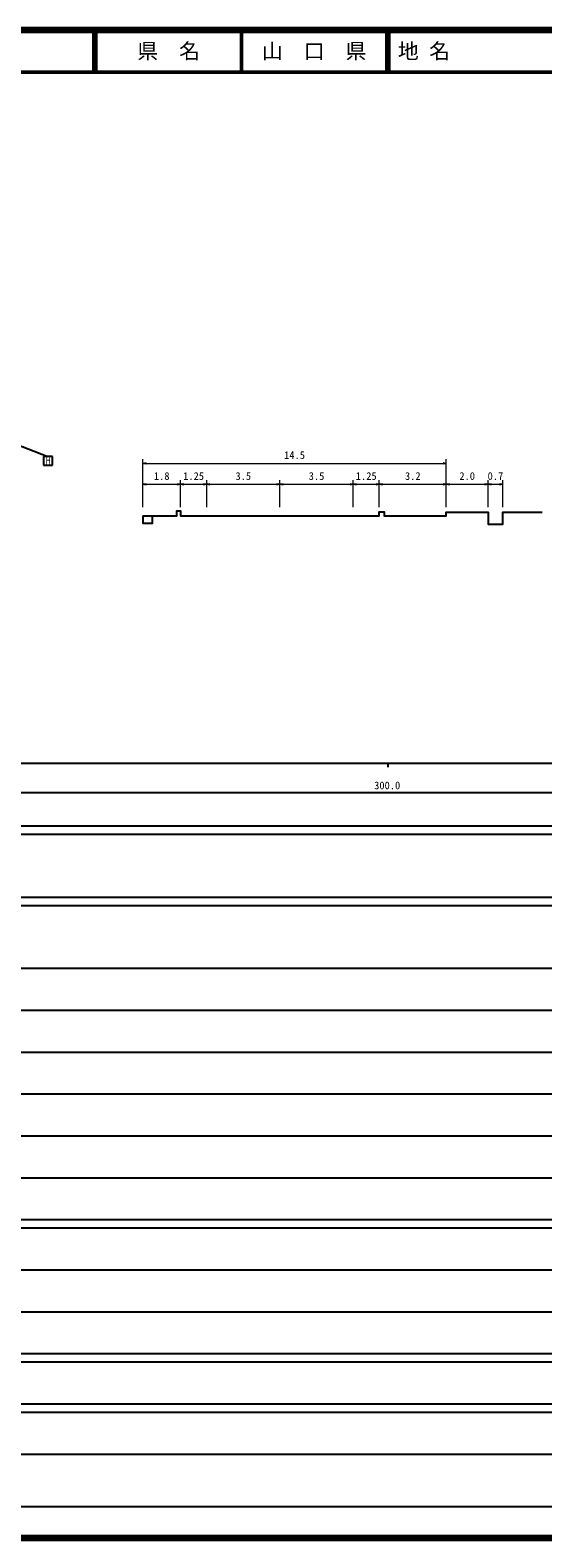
# Model space of a CAD drawing. Units: millimetres at full size, sheet at 1:1000, with parts at other scales. Extents: x 40000 to 680000, y 20000 to 380000.
# Drawn here: x 282520 to 405047, y 20000 to 380000 of the extents above; entities that cross this region are included whole.
import ezdxf
from ezdxf.enums import TextEntityAlignment as Align

# ---------------------------------------------------------------- set-up
doc = ezdxf.new("R2010")
doc.units = ezdxf.units.MM
doc.header["$LTSCALE"] = 1000
for name, color, linetype, lineweight in [('M-BGD', 7, 'Continuous', 25), ('M-BGD-EXST', 7, 'Continuous', 25), ('M-STR-HTXT', 7, 'Continuous', 13), ('M-TTL', 2, 'Continuous', 140), ('M-TTL-BAND', 7, 'Continuous', 25), ('M-TTL-LINE', 7, 'Continuous', 50)]:
    doc.layers.add(name, color=color, linetype=linetype, lineweight=lineweight)
doc.layers.add('M-TTL-TXT', color=7, linetype='Continuous')
doc.styles.add('ＭＳ ゴシック', font='')
doc.styles.get('ＭＳ ゴシック').set_extended_font_data('MS Gothic')

# ---------------------------------------------------------------- blocks, each defined once
blk = doc.blocks.new('open_arrow')
at = {"color": 0, "linetype": 'Continuous', "lineweight": -2}
blk.add_lwpolyline([(7.5, 1.25), (0, 0), (7.5, -1.25)], dxfattribs=at)

msp = doc.modelspace()

# ---------------------------------------------------------------- linework, layer by layer
at = {"layer": 'M-BGD'}
for points in [[(309464, 264065), (317576, 264065), (317576, 265261), (318464, 265261), (318464, 264065), (365964, 264065), (365964, 265022), (367085, 265022), (367085, 264065), (381964, 264065), (381964, 264890), (391964, 264890), (391964, 262054), (395464, 262054), (395464, 264065), (395464, 264905), (404905, 264905)], [(309464, 264065), (309464, 262296), (311749, 262296), (311749, 264065)]]:
    msp.add_lwpolyline(points, dxfattribs=at)
at = {"layer": 'M-BGD-EXST'}
for p, q in [((275903, 282412), (286743, 278209)), ((287855, 278209), (285755, 278209)), ((285755, 278209), (285755, 276109)), ((287855, 276109), (287855, 278209)), ((285755, 276109), (287855, 276109))]:
    msp.add_line(p, q, dxfattribs=at)
at = {"layer": 'M-STR-HTXT'}
for p, q in [((309464, 266065), (309464, 277565)), ((381964, 266065), (381964, 277565)), ((309464, 276565), (381964, 276565)), ((309464, 266065), (309464, 272565)), ((309464, 271565), (318464, 271565)), ((318464, 266065), (318464, 272565)), ((318464, 266065), (318464, 272565)), ((318464, 271565), (324714, 271565)), ((324714, 266065), (324714, 272565)), ((324714, 266065), (324714, 272565)), ((324714, 271565), (342214, 271565)), ((342214, 266065), (342214, 272565)), ((342214, 266065), (342214, 272565)), ((342214, 271565), (359714, 271565)), ((359714, 266065), (359714, 272565)), ((359714, 266065), (359714, 272565)), ((359714, 271565), (365964, 271565)), ((365964, 266065), (365964, 272565)), ((365964, 266065), (365964, 272565)), ((365964, 271565), (381964, 271565)), ((381964, 266065), (381964, 272565)), ((381964, 266065), (381964, 272565)), ((381964, 271565), (391964, 271565)), ((391964, 266065), (391964, 272565)), ((391964, 266065), (391964, 272565)), ((391964, 271565), (395464, 271565)), ((395464, 266065), (395464, 272565))]:
    msp.add_line(p, q, dxfattribs=at)
at = {"layer": 'M-TTL'}
for p, q in [((680000, 380000), (40000, 380000)), ((40000, 20000), (680000, 20000))]:
    msp.add_line(p, q, dxfattribs=at)
at = {"layer": 'M-TTL-BAND'}
for p, q in [((40000, 205000), (579000, 205000)), ((368000, 205000), (368000, 204000)), ((68000, 198000), (579000, 198000)), ((40000, 190000), (579000, 190000)), ((40000, 188000), (579000, 188000)), ((40000, 173000), (579000, 173000)), ((40000, 171000), (579000, 171000)), ((40000, 156000), (579000, 156000)), ((46000, 146000), (579000, 146000)), ((52000, 136000), (579000, 136000)), ((46000, 126000), (579000, 126000)), ((52000, 116000), (579000, 116000)), ((46000, 106000), (579000, 106000)), ((40000, 96000), (579000, 96000)), ((40000, 94000), (579000, 94000)), ((49000, 84000), (579000, 84000)), ((40000, 74000), (579000, 74000)), ((40000, 64000), (579000, 64000)), ((40000, 62000), (579000, 62000)), ((40000, 52000), (579000, 52000)), ((40000, 50000), (579000, 50000)), ((40000, 40000), (579000, 40000)), ((68000, 27500), (579000, 27500))]:
    msp.add_line(p, q, dxfattribs=at)
at = {"layer": 'M-TTL-LINE'}
for p, q in [((297750, 380000), (297750, 370000)), ((298250, 380000), (298250, 370000)), ((333000, 380000), (333000, 370000)), ((367750, 380000), (367750, 370000)), ((368250, 380000), (368250, 370000)), ((40000, 370000), (680000, 370000))]:
    msp.add_line(p, q, dxfattribs=at)

# ---------------------------------------------------------------- block references
at = {"layer": 'M-STR-HTXT', "xscale": 100, "yscale": 100}
for p in [(309464, 276565), (309464, 271565), (318464, 271565), (324714, 271565), (342214, 271565), (359714, 271565), (365964, 271565), (381964, 271565), (391964, 271565)]:
    msp.add_blockref('open_arrow', p, dxfattribs=at)
at = {"layer": 'M-STR-HTXT', "xscale": 100, "yscale": 100, "rotation": 180}
for p in [(381964, 276565), (318464, 271565), (324714, 271565), (342214, 271565), (359714, 271565), (365964, 271565), (381964, 271565), (391964, 271565), (395464, 271565)]:
    msp.add_blockref('open_arrow', p, dxfattribs=at)

# ---------------------------------------------------------------- texts
at = {"layer": 'M-BGD-EXST', "style": 'ＭＳ ゴシック'}
msp.add_text('H', height=1833, dxfattribs=at).set_placement((286208, 275801), align=Align.BOTTOM_LEFT)
at = {"layer": 'M-STR-HTXT', "style": 'ＭＳ ゴシック'}
for s, p in [('14.5', (343214, 277065)), ('1.8', (312089, 272065)), ('1.25', (319089, 272065)), ('3.5', (331589, 272065)), ('3.5', (349089, 272065)), ('1.25', (360339, 272065)), ('3.2', (372089, 272065)), ('2.0', (385089, 272065)), ('0.7', (391839, 272065))]:
    msp.add_text(s, height=1833, dxfattribs=at).set_placement(p, align=Align.BOTTOM_LEFT)
at = {"layer": 'M-TTL-BAND', "style": 'ＭＳ ゴシック'}
msp.add_text('300.0', height=1833, dxfattribs=at).set_placement((367844, 198195), align=Align.BOTTOM_CENTER)
at = {"layer": 'M-TTL-TXT', "style": 'ＭＳ ゴシック'}
for s, p in [('県\u3000名', (315625, 375000)), ('山\u3000口\u3000県', (350375, 375000))]:
    msp.add_text(s, height=3666, dxfattribs=at).set_placement(p, align=Align.MIDDLE_CENTER)
msp.add_text('地 名', height=3666, dxfattribs=at).set_placement((370380, 375000), align=Align.MIDDLE_LEFT)

doc.saveas('drawing.dxf')
